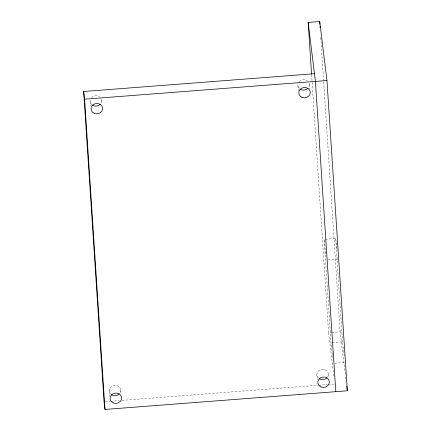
<?xml version="1.0" encoding="UTF-8"?>
<svg xmlns="http://www.w3.org/2000/svg" width="431" height="431" viewBox="0 0 431 431"><rect width="100%" height="100%" fill="white"/><g stroke="black" fill="none" stroke-linecap="round" stroke-linejoin="round"><path stroke-width="0.32" stroke-dasharray="2.15 1.62" d="M325.464 239.264L335.727 238.478L337.268 251.047M327.986 259.774L337.602 259.036M311.613 74.822L328.562 332.705L331.127 332.511M331.768 332.463L340.102 331.816L345.312 374.221M332.263 342.688L342.521 341.896L344.229 355.79M334.785 363.198L345.042 362.406M105.39 401.654L110.088 401.293M110.756 401.239L119.479 400.571M122.162 400.361L318.083 385.271M318.757 385.222L327.479 384.549M328.147 384.5L334.86 383.983M345.635 376.872L345.877 378.86M309.377 84.498L309.927 88.985M325.971 253.918L324.182 239.367L330.981 342.785L332.441 354.697M332.527 355.359L332.931 358.667M328.562 332.705L334.041 377.324M297.837 85.386L298.467 90.515M328.411 374.086L328.88 377.928M316.871 374.97L317.421 379.458M101.646 100.498L102.12 104.345M90.106 101.387L90.655 105.875M120.68 390.082L121.149 393.929M109.14 390.971L109.77 396.1M335.727 238.478L342.521 341.896M320.772 37.669L323.643 81.319M323.686 81.992L340.102 331.816M309.092 83.178A5.786 5.183 -7 0 1 308.774 87.143M298.78 87.913A5.786 5.183 -7 0 1 297.945 84.034M299.286 81.604A5.786 5.183 -7 0 1 307.448 80.974M101.36 99.178A5.786 5.183 -7 0 1 101.043 103.144M91.674 104.609A5.786 5.183 -7 0 1 90.214 100.035M91.555 97.6A5.786 5.183 -7 0 1 99.717 96.975M111.069 394.5A5.786 5.183 -7 0 1 110.271 387.544A5.786 5.183 -7 0 1 117.938 386.036A5.786 5.183 -7 0 1 120.077 392.727M318.439 378.192A5.786 5.183 -7 0 1 318.207 371.301A5.786 5.183 -7 0 1 325.809 370.116A5.786 5.183 -7 0 1 327.808 376.726"/><path stroke-width="0.65" d="M311.57 74.148L308.17 22.439L319.71 21.55L326.951 80.516L347.343 390.782L104.992 409.45L104.049 401.757L83.657 91.491L314.468 73.712M83.657 91.491L84.6 99.184L326.951 80.516M308.17 22.439L315.411 81.405L335.803 391.671M346.777 386.144L347.343 390.782M319.71 21.55L319.888 24.238M320.023 26.253L320.109 27.595M84.6 99.184L104.992 409.45M307.928 88.285A5.786 5.183 -7 0 1 299.766 88.915M100.197 104.286A5.786 5.183 -7 0 1 92.035 104.916M119.231 393.869A5.786 5.183 -7 0 1 111.457 394.774M326.962 377.868A5.786 5.183 -7 0 1 319.188 378.774M320.993 386.919A5.786 5.183 -7 0 0 329.354 381.774A5.786 5.183 -7 0 0 320.405 377.965A5.786 5.183 -7 0 0 320.993 386.919M113.261 402.92A5.786 5.183 -7 0 0 121.623 397.775A5.786 5.183 -7 0 0 112.674 393.961A5.786 5.183 -7 0 0 113.261 402.92M94.227 113.337A5.786 5.183 -7 0 0 102.589 108.192A5.786 5.183 -7 0 0 93.64 104.377A5.786 5.183 -7 0 0 94.227 113.337M301.959 97.336A5.786 5.183 -7 0 0 310.32 92.191A5.786 5.183 -7 0 0 301.371 88.382A5.786 5.183 -7 0 0 301.959 97.336"/></g></svg>
